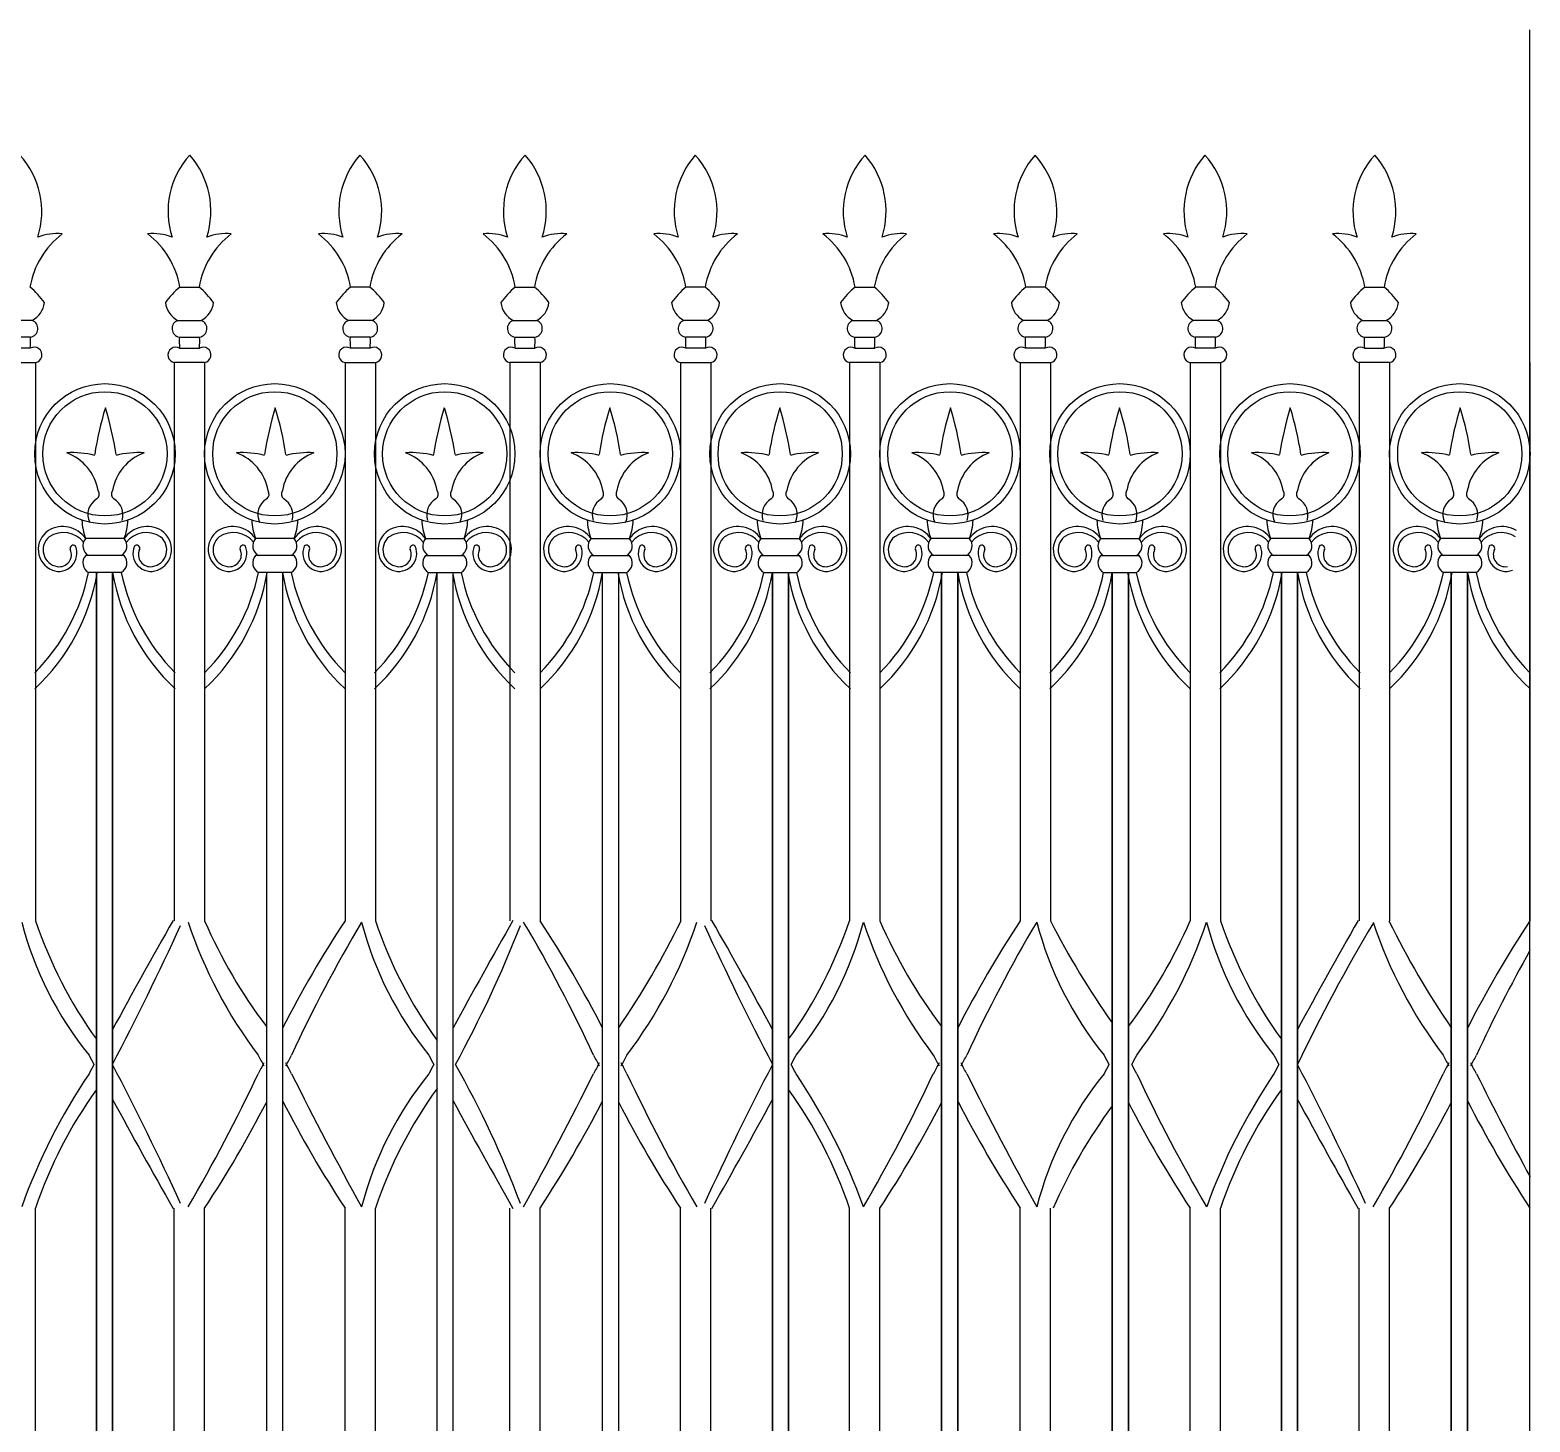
# Model space of a CAD drawing. Extents: x 2810 to 4263, y 1706 to 2808.
# Drawn here: x 3521 to 4263, y 2119 to 2808 of the extents above; entities that cross this region are included whole.
import ezdxf

# ---------------------------------------------------------------- set-up
doc = ezdxf.new("R2010")
doc.units = 0
doc.header["$LTSCALE"] = 0.85
doc.header["$MEASUREMENT"] = 0
for name, color, linetype in [('3', 3, 'CONTINUOUS'), ('4', 4, 'CONTINUOUS'), ('7', 7, 'CONTINUOUS')]:
    doc.layers.add(name, color=color, linetype=linetype)

msp = doc.modelspace()

# ---------------------------------------------------------------- linework, layer by layer
at = {"layer": '3'}
for p, q in [((4263.19, 1706.25), (4263.19, 2807.75)), ((3595.37, 2680.51), (3604.87, 2680.51)), ((3689.32, 2680.51), (3679.82, 2680.51)), ((3761.26, 2680.51), (3770.77, 2680.51)), ((3855.22, 2680.51), (3845.72, 2680.51)), ((3929.35, 2680.51), (3938.86, 2680.51)), ((4023.31, 2680.51), (4013.81, 2680.51)), ((4107.36, 2680.51), (4097.85, 2680.51)), ((4181.49, 2680.51), (4190.99, 2680.51)), ((3522.33, 2664.03), (3510.63, 2664.03)), ((3594.27, 2664.03), (3605.97, 2664.03)), ((3690.42, 2664.03), (3678.72, 2664.03)), ((3760.17, 2664.03), (3771.87, 2664.03)), ((3856.32, 2664.03), (3844.62, 2664.03)), ((3928.26, 2664.03), (3939.96, 2664.03)), ((4024.41, 2664.03), (4012.71, 2664.03)), ((4108.45, 2664.03), (4096.75, 2664.03)), ((4180.39, 2664.03), (4192.09, 2664.03)), ((3521.48, 2655.8), (3511.48, 2655.8)), ((3521.36, 2650.26), (3511.6, 2650.26)), ((3595.12, 2655.8), (3605.12, 2655.8)), ((3595.24, 2650.26), (3605, 2650.26)), ((3689.57, 2655.8), (3679.57, 2655.8)), ((3689.45, 2650.26), (3679.69, 2650.26)), ((3761.02, 2655.8), (3771.02, 2655.8)), ((3761.14, 2650.26), (3770.9, 2650.26)), ((3855.47, 2655.8), (3845.47, 2655.8)), ((3855.35, 2650.26), (3845.59, 2650.26)), ((3929.11, 2655.8), (3939.11, 2655.8)), ((3929.23, 2650.26), (3938.99, 2650.26)), ((4023.56, 2655.8), (4013.56, 2655.8)), ((4023.44, 2650.26), (4013.68, 2650.26)), ((4107.6, 2655.8), (4097.6, 2655.8)), ((4107.48, 2650.26), (4097.72, 2650.26)), ((4181.24, 2655.8), (4191.24, 2655.8)), ((4181.36, 2650.26), (4191.12, 2650.26)), ((3567.81, 2556.04), (3548.79, 2556.04)), ((3651.85, 2556.04), (3632.84, 2556.04)), ((3716.88, 2556.04), (3735.9, 2556.04)), ((3798.74, 2556.04), (3817.75, 2556.04)), ((3882.78, 2556.04), (3901.79, 2556.04)), ((3985.84, 2556.04), (3966.83, 2556.04)), ((4050.87, 2556.04), (4069.88, 2556.04)), ((4153.93, 2556.04), (4134.92, 2556.04)), ((4237.97, 2556.04), (4218.96, 2556.04)), ((3567.81, 2547.67), (3548.79, 2547.67)), ((3566.38, 2547.67), (3550.22, 2547.67)), ((3651.85, 2547.67), (3632.84, 2547.67)), ((3650.42, 2547.67), (3634.26, 2547.67)), ((3716.88, 2547.67), (3735.9, 2547.67)), ((3718.31, 2547.67), (3734.47, 2547.67)), ((3798.74, 2547.67), (3817.75, 2547.67)), ((3800.16, 2547.67), (3816.32, 2547.67)), ((3882.78, 2547.67), (3901.79, 2547.67)), ((3884.21, 2547.67), (3900.37, 2547.67)), ((3985.84, 2547.67), (3966.83, 2547.67)), ((3984.41, 2547.67), (3968.25, 2547.67)), ((4050.87, 2547.67), (4069.88, 2547.67)), ((4052.3, 2547.67), (4068.46, 2547.67)), ((4153.93, 2547.67), (4134.92, 2547.67)), ((4152.5, 2547.67), (4136.34, 2547.67)), ((4237.97, 2547.67), (4218.96, 2547.67)), ((4236.55, 2547.67), (4220.39, 2547.67)), ((3566.38, 2539.31), (3550.22, 2539.31)), ((3554.1, 2539.31), (3554.1, 2127.89)), ((3554.1, 2127.89), (3554.1, 2539.31)), ((3562.1, 2539.31), (3562.1, 2127.89)), ((3562.1, 2127.89), (3562.1, 2539.31)), ((3650.42, 2539.31), (3634.26, 2539.31)), ((3638.14, 2539.31), (3638.14, 2052.4)), ((3646.14, 2539.31), (3646.14, 2052.4)), ((3718.31, 2539.31), (3734.47, 2539.31)), ((3722.59, 2052.4), (3722.59, 2539.31)), ((3730.59, 2052.4), (3730.59, 2539.31)), ((3800.16, 2539.31), (3816.32, 2539.31)), ((3804.45, 2052.4), (3804.45, 2539.31)), ((3812.45, 2052.4), (3812.45, 2539.31)), ((3884.21, 2539.31), (3900.37, 2539.31)), ((3888.49, 2127.89), (3888.49, 2539.31)), ((3888.49, 2539.31), (3888.49, 2127.89)), ((3896.49, 2127.89), (3896.49, 2539.31)), ((3896.49, 2539.31), (3896.49, 2127.89)), ((3984.41, 2539.31), (3968.25, 2539.31)), ((3972.13, 2539.31), (3972.13, 2127.89)), ((3972.13, 2127.89), (3972.13, 2539.31)), ((3980.13, 2539.31), (3980.13, 2127.89)), ((3980.13, 2127.89), (3980.13, 2539.31)), ((4052.3, 2539.31), (4068.46, 2539.31)), ((4056.58, 2127.89), (4056.58, 2539.31)), ((4056.58, 2539.31), (4056.58, 2127.89)), ((4064.58, 2127.89), (4064.58, 2539.31)), ((4064.58, 2539.31), (4064.58, 2127.89)), ((4152.5, 2539.31), (4136.34, 2539.31)), ((4140.22, 2539.31), (4140.22, 2127.89)), ((4140.22, 2127.89), (4140.22, 2539.31)), ((4148.22, 2539.31), (4148.22, 2127.89)), ((4148.22, 2127.89), (4148.22, 2539.31)), ((4236.55, 2539.31), (4220.39, 2539.31)), ((4224.26, 2539.31), (4224.26, 2127.89)), ((4224.26, 2127.89), (4224.26, 2539.31)), ((4232.26, 2539.31), (4232.26, 2127.89)), ((4232.26, 2127.89), (4232.26, 2539.31)), ((3554.1, 2463.82), (3554.1, 2052.4)), ((3554.1, 2052.4), (3554.1, 2463.82)), ((3562.1, 2463.82), (3562.1, 2052.4)), ((3562.1, 2052.4), (3562.1, 2463.82)), ((3888.49, 2052.4), (3888.49, 2463.82)), ((3888.49, 2463.82), (3888.49, 2052.4)), ((3896.49, 2052.4), (3896.49, 2463.82)), ((3896.49, 2463.82), (3896.49, 2052.4)), ((3972.13, 2463.82), (3972.13, 2052.4)), ((3972.13, 2052.4), (3972.13, 2463.82)), ((3980.13, 2463.82), (3980.13, 2052.4)), ((3980.13, 2052.4), (3980.13, 2463.82)), ((4056.58, 2052.4), (4056.58, 2463.82)), ((4056.58, 2463.82), (4056.58, 2052.4)), ((4064.58, 2052.4), (4064.58, 2463.82)), ((4064.58, 2463.82), (4064.58, 2052.4)), ((4140.22, 2463.82), (4140.22, 2052.4)), ((4140.22, 2052.4), (4140.22, 2463.82)), ((4148.22, 2463.82), (4148.22, 2052.4)), ((4148.22, 2052.4), (4148.22, 2463.82)), ((4224.26, 2463.82), (4224.26, 2052.4)), ((4224.26, 2052.4), (4224.26, 2463.82)), ((4232.26, 2463.82), (4232.26, 2052.4)), ((4232.26, 2052.4), (4232.26, 2463.82))]:
    msp.add_line(p, q, dxfattribs=at)
for centre, radius in [((3558.3, 2598.01), 34.73), ((3558.3, 2598.01), 30.73), ((3642.34, 2598.01), 34.73), ((3642.34, 2598.01), 30.73), ((3726.39, 2598.01), 34.73), ((3726.39, 2598.01), 30.73), ((3808.24, 2598.01), 34.73), ((3808.24, 2598.01), 30.73), ((3892.29, 2598.01), 34.73), ((3892.29, 2598.01), 30.73), ((3976.33, 2598.01), 34.73), ((3976.33, 2598.01), 30.73), ((4060.38, 2598.01), 34.73), ((4060.38, 2598.01), 30.73), ((4144.42, 2598.01), 34.73), ((4144.42, 2598.01), 30.73), ((4228.47, 2598.01), 34.73), ((4228.47, 2598.01), 30.73)]:
    msp.add_circle(centre, radius, dxfattribs=at)
for centre, radius, start, end in [((3706.31, 2574.78), 154.78, 162.73146, 171.50341), ((3410.71, 2574.78), 154.78, 8.49659, 17.26854), ((3790.35, 2574.78), 154.78, 162.73146, 171.50341), ((3494.75, 2574.78), 154.78, 8.49659, 17.26854), ((3873.98, 2574.78), 154.78, 162.73146, 171.50341), ((3578.38, 2574.78), 154.78, 8.49659, 17.26854), ((3955.84, 2574.78), 154.78, 162.73146, 171.50341), ((3660.24, 2574.78), 154.78, 8.49659, 17.26854), ((4039.88, 2574.78), 154.78, 162.73146, 171.50341), ((3744.28, 2574.78), 154.78, 8.49659, 17.26854), ((4124.34, 2574.78), 154.78, 162.73146, 171.50341), ((3828.74, 2574.78), 154.78, 8.49659, 17.26854), ((4207.97, 2574.78), 154.78, 162.73146, 171.50341), ((3912.37, 2574.78), 154.78, 8.49659, 17.26854), ((4292.43, 2574.78), 154.78, 162.73146, 171.50341), ((3996.83, 2574.78), 154.78, 8.49659, 17.26854), ((4376.47, 2574.78), 154.78, 162.73146, 171.50341), ((4080.87, 2574.78), 154.78, 8.49659, 17.26854), ((3542.01, 2552.81), 45.79, 75.82215, 93.30386), ((3530.72, 2575.42), 24.67, 10.32179, 69.45627), ((3586.3, 2575.42), 24.67, 110.54373, 169.67821), ((3575, 2552.81), 45.79, 86.69614, 104.17785), ((3626.06, 2552.81), 45.79, 75.82215, 93.30386), ((3614.76, 2575.42), 24.67, 10.32179, 69.45627), ((3670.34, 2575.42), 24.67, 110.54373, 169.67821), ((3659.04, 2552.81), 45.79, 86.69614, 104.17785), ((3709.69, 2552.81), 45.79, 75.82215, 93.30386), ((3698.39, 2575.42), 24.67, 10.32179, 69.45627), ((3753.97, 2575.42), 24.67, 110.54373, 169.67821), ((3742.68, 2552.81), 45.79, 86.69614, 104.17785), ((3791.54, 2552.81), 45.79, 75.82215, 93.30386), ((3780.25, 2575.42), 24.67, 10.32179, 69.45627), ((3835.83, 2575.42), 24.67, 110.54373, 169.67821), ((3824.53, 2552.81), 45.79, 86.69614, 104.17785), ((3875.59, 2552.81), 45.79, 75.82215, 93.30386), ((3864.29, 2575.42), 24.67, 10.32179, 69.45627), ((3919.87, 2575.42), 24.67, 110.54373, 169.67821), ((3908.57, 2552.81), 45.79, 86.69614, 104.17785), ((3960.04, 2552.81), 45.79, 75.82215, 93.30386), ((3948.75, 2575.42), 24.67, 10.32179, 69.45627), ((4004.33, 2575.42), 24.67, 110.54373, 169.67821), ((3993.03, 2552.81), 45.79, 86.69614, 104.17785), ((4043.68, 2552.81), 45.79, 75.82215, 93.30386), ((4032.38, 2575.42), 24.67, 10.32179, 69.45627), ((4087.96, 2575.42), 24.67, 110.54373, 169.67821), ((4076.67, 2552.81), 45.79, 86.69614, 104.17785), ((4128.14, 2552.81), 45.79, 75.82215, 93.30386), ((4116.84, 2575.42), 24.67, 10.32179, 69.45627), ((4172.42, 2575.42), 24.67, 110.54373, 169.67821), ((4161.12, 2552.81), 45.79, 86.69614, 104.17785), ((4212.18, 2552.81), 45.79, 75.82215, 93.30386), ((4200.88, 2575.42), 24.67, 10.32179, 69.45627), ((4256.46, 2575.42), 24.67, 110.54373, 169.67821), ((4245.17, 2552.81), 45.79, 86.69614, 104.17785), ((3558.67, 2568), 8.81, 119.52722, 206.41156), ((3552.2, 2578.14), 3.26, 310.63563, 31.40803), ((3564.81, 2578.14), 3.26, 148.59197, 229.36437), ((3558.21, 2567.85), 9.01, 342.07559, 60.24723), ((3642.71, 2568), 8.81, 119.52722, 206.41156), ((3636.25, 2578.14), 3.26, 310.63563, 31.40803), ((3648.85, 2578.14), 3.26, 148.59197, 229.36437), ((3642.26, 2567.85), 9.01, 342.07559, 60.24723), ((3726.47, 2567.85), 9.01, 119.75277, 197.92441), ((3719.88, 2578.14), 3.26, 310.63563, 31.40803), ((3732.49, 2578.14), 3.26, 148.59197, 229.36437), ((3726.02, 2568), 8.81, 333.58844, 60.47278), ((3808.33, 2567.85), 9.01, 119.75277, 197.92441), ((3801.73, 2578.14), 3.26, 310.63563, 31.40803), ((3814.34, 2578.14), 3.26, 148.59197, 229.36437), ((3807.87, 2568), 8.81, 333.58844, 60.47278), ((3892.37, 2567.85), 9.01, 119.75277, 197.92441), ((3885.78, 2578.14), 3.26, 310.63563, 31.40803), ((3898.38, 2578.14), 3.26, 148.59197, 229.36437), ((3891.92, 2568), 8.81, 333.58844, 60.47278), ((3976.7, 2568), 8.81, 119.52722, 206.41156), ((3970.24, 2578.14), 3.26, 310.63563, 31.40803), ((3982.84, 2578.14), 3.26, 148.59197, 229.36437), ((3976.25, 2567.85), 9.01, 342.07559, 60.24723), ((4060.46, 2567.85), 9.01, 119.75277, 197.92441), ((4053.87, 2578.14), 3.26, 310.63563, 31.40803), ((4066.47, 2578.14), 3.26, 148.59197, 229.36437), ((4060.01, 2568), 8.81, 333.58844, 60.47278), ((4144.79, 2568), 8.81, 119.52722, 206.41156), ((4138.33, 2578.14), 3.26, 310.63563, 31.40803), ((4150.93, 2578.14), 3.26, 148.59197, 229.36437), ((4144.34, 2567.85), 9.01, 342.07559, 60.24723), ((4228.84, 2568), 8.81, 119.52722, 206.41156), ((4222.37, 2578.14), 3.26, 310.63563, 31.40803), ((4234.98, 2578.14), 3.26, 148.59197, 229.36437), ((4228.38, 2567.85), 9.01, 342.07559, 60.24723), ((3536.4, 2550.73), 11.08, 123.29439, 248.2613), ((3537.49, 2548.37), 13.66, 34.16392, 121.66085), ((3579.11, 2548.37), 13.66, 58.33915, 145.83608), ((3580.19, 2550.73), 11.08, 291.7387, 56.70561), ((3580.19, 2550.73), 11.08, 291.7387, 56.70561), ((3620.45, 2550.73), 11.08, 123.29439, 248.2613), ((3621.53, 2548.37), 13.66, 34.16392, 121.66085), ((3663.15, 2548.37), 13.66, 58.33915, 145.83608), ((3664.24, 2550.73), 11.08, 291.7387, 56.70561), ((3704.49, 2550.73), 11.08, 123.29439, 248.2613), ((3705.58, 2548.37), 13.66, 34.16392, 121.66085), ((3747.2, 2548.37), 13.66, 58.33915, 145.83608), ((3748.28, 2550.73), 11.08, 291.7387, 56.70561), ((3786.35, 2550.73), 11.08, 123.29439, 248.2613), ((3787.43, 2548.37), 13.66, 34.16392, 121.66085), ((3829.05, 2548.37), 13.66, 58.33915, 145.83608), ((3830.14, 2550.73), 11.08, 291.7387, 56.70561), ((3870.39, 2550.73), 11.08, 123.29439, 248.2613), ((3870.39, 2550.73), 11.08, 123.29439, 248.2613), ((3871.48, 2548.37), 13.66, 34.16392, 121.66085), ((3913.1, 2548.37), 13.66, 58.33915, 145.83608), ((3914.18, 2550.73), 11.08, 291.7387, 56.70561), ((3954.44, 2550.73), 11.08, 123.29439, 248.2613), ((3955.52, 2548.37), 13.66, 34.16392, 121.66085), ((3997.14, 2548.37), 13.66, 58.33915, 145.83608), ((3998.23, 2550.73), 11.08, 291.7387, 56.70561), ((4038.48, 2550.73), 11.08, 123.29439, 248.2613), ((4039.57, 2548.37), 13.66, 34.16392, 121.66085), ((4081.19, 2548.37), 13.66, 58.33915, 145.83608), ((4082.27, 2550.73), 11.08, 291.7387, 56.70561), ((4122.53, 2550.73), 11.08, 123.29439, 248.2613), ((4123.61, 2548.37), 13.66, 34.16392, 121.66085), ((4165.23, 2548.37), 13.66, 58.33915, 145.83608), ((4166.32, 2550.73), 11.08, 291.7387, 56.70561), ((4166.32, 2550.73), 11.08, 291.7387, 56.70561), ((4206.57, 2550.73), 11.08, 123.29439, 248.2613), ((4207.66, 2548.37), 13.66, 34.16392, 121.66085), ((4249.28, 2548.37), 13.66, 58.33915, 145.83608), ((3536.02, 2550.48), 8.31, 129.27171, 261.16197), ((3537.8, 2546.51), 12.57, 37.01524, 124.07144), ((3542.6, 2551.23), 1.56, 43.44894, 201.39741), ((3552.75, 2552.41), 5.37, 137.5079, 241.84757), ((3563.85, 2552.41), 5.37, 298.15243, 42.4921), ((3578.8, 2546.51), 12.57, 55.92856, 142.98476), ((3574, 2551.23), 1.56, 338.60259, 136.55106), ((3574, 2551.23), 1.56, 338.60259, 136.55106), ((3580.58, 2550.48), 8.31, 278.83803, 50.72829), ((3580.58, 2550.48), 8.31, 278.83803, 50.72829), ((3620.07, 2550.48), 8.31, 129.27171, 261.16197), ((3621.85, 2546.51), 12.57, 37.01524, 124.07144), ((3626.65, 2551.23), 1.56, 43.44894, 201.39741), ((3636.8, 2552.41), 5.37, 137.5079, 241.84757), ((3647.89, 2552.41), 5.37, 298.15243, 42.4921), ((3662.84, 2546.51), 12.57, 55.92856, 142.98476), ((3658.04, 2551.23), 1.56, 338.60259, 136.55106), ((3664.62, 2550.48), 8.31, 278.83803, 50.72829), ((3704.11, 2550.48), 8.31, 129.27171, 261.16197), ((3705.89, 2546.51), 12.57, 37.01524, 124.07144), ((3710.69, 2551.23), 1.56, 43.44894, 201.39741), ((3720.84, 2552.41), 5.37, 137.5079, 241.84757), ((3731.94, 2552.41), 5.37, 298.15243, 42.4921), ((3746.89, 2546.51), 12.57, 55.92856, 142.98476), ((3742.09, 2551.23), 1.56, 338.60259, 136.55106), ((3748.67, 2550.48), 8.31, 278.83803, 50.72829), ((3785.97, 2550.48), 8.31, 129.27171, 261.16197), ((3787.75, 2546.51), 12.57, 37.01524, 124.07144), ((3792.55, 2551.23), 1.56, 43.44894, 201.39741), ((3802.7, 2552.41), 5.37, 137.5079, 241.84757), ((3813.79, 2552.41), 5.37, 298.15243, 42.4921), ((3828.74, 2546.51), 12.57, 55.92856, 142.98476), ((3823.94, 2551.23), 1.56, 338.60259, 136.55106), ((3830.52, 2550.48), 8.31, 278.83803, 50.72829), ((3870.01, 2550.48), 8.31, 129.27171, 261.16197), ((3870.01, 2550.48), 8.31, 129.27171, 261.16197), ((3871.79, 2546.51), 12.57, 37.01524, 124.07144), ((3876.59, 2551.23), 1.56, 43.44894, 201.39741), ((3876.59, 2551.23), 1.56, 43.44894, 201.39741), ((3886.74, 2552.41), 5.37, 137.5079, 241.84757), ((3897.83, 2552.41), 5.37, 298.15243, 42.4921), ((3912.78, 2546.51), 12.57, 55.92856, 142.98476), ((3907.98, 2551.23), 1.56, 338.60259, 136.55106), ((3914.56, 2550.48), 8.31, 278.83803, 50.72829), ((3954.06, 2550.48), 8.31, 129.27171, 261.16197), ((3955.84, 2546.51), 12.57, 37.01524, 124.07144), ((3960.64, 2551.23), 1.56, 43.44894, 201.39741), ((3970.79, 2552.41), 5.37, 137.5079, 241.84757), ((3981.88, 2552.41), 5.37, 298.15243, 42.4921), ((3996.83, 2546.51), 12.57, 55.92856, 142.98476), ((3992.03, 2551.23), 1.56, 338.60259, 136.55106), ((3998.61, 2550.48), 8.31, 278.83803, 50.72829), ((4038.1, 2550.48), 8.31, 129.27171, 261.16197), ((4039.88, 2546.51), 12.57, 37.01524, 124.07144), ((4044.68, 2551.23), 1.56, 43.44894, 201.39741), ((4054.83, 2552.41), 5.37, 137.5079, 241.84757), ((4065.92, 2552.41), 5.37, 298.15243, 42.4921), ((4080.87, 2546.51), 12.57, 55.92856, 142.98476), ((4076.07, 2551.23), 1.56, 338.60259, 136.55106), ((4082.65, 2550.48), 8.31, 278.83803, 50.72829), ((4122.15, 2550.48), 8.31, 129.27171, 261.16197), ((4123.93, 2546.51), 12.57, 37.01524, 124.07144), ((4128.73, 2551.23), 1.56, 43.44894, 201.39741), ((4138.88, 2552.41), 5.37, 137.5079, 241.84757), ((4149.97, 2552.41), 5.37, 298.15243, 42.4921), ((4164.92, 2546.51), 12.57, 55.92856, 142.98476), ((4160.12, 2551.23), 1.56, 338.60259, 136.55106), ((4160.12, 2551.23), 1.56, 338.60259, 136.55106), ((4166.7, 2550.48), 8.31, 278.83803, 50.72829), ((4166.7, 2550.48), 8.31, 278.83803, 50.72829), ((4206.19, 2550.48), 8.31, 129.27171, 261.16197), ((4207.97, 2546.51), 12.57, 37.01524, 124.07144), ((4212.77, 2551.23), 1.56, 43.44894, 201.39741), ((4222.92, 2552.41), 5.37, 137.5079, 241.84757), ((4234.01, 2552.41), 5.37, 298.15243, 42.4921), ((4248.96, 2546.51), 12.57, 55.92856, 142.98476), ((4244.16, 2551.23), 1.56, 338.60259, 136.55106), ((3535.51, 2548.78), 8.94, 248.93884, 23.18808), ((3535.81, 2548.1), 5.93, 259.6816, 25.61809), ((3552.75, 2544.05), 5.37, 137.5079, 241.84757), ((3563.85, 2544.05), 5.37, 298.15243, 42.4921), ((3581.09, 2548.78), 8.94, 156.81192, 291.06116), ((3581.09, 2548.78), 8.94, 156.81192, 291.06116), ((3580.79, 2548.1), 5.93, 154.38191, 280.3184), ((3580.79, 2548.1), 5.93, 154.38191, 280.3184), ((3619.56, 2548.78), 8.94, 248.93884, 23.18808), ((3619.85, 2548.1), 5.93, 259.6816, 25.61809), ((3636.8, 2544.05), 5.37, 137.5079, 241.84757), ((3647.89, 2544.05), 5.37, 298.15243, 42.4921), ((3665.13, 2548.78), 8.94, 156.81192, 291.06116), ((3664.84, 2548.1), 5.93, 154.38191, 280.3184), ((3703.6, 2548.78), 8.94, 248.93884, 23.18808), ((3703.9, 2548.1), 5.93, 259.6816, 25.61809), ((3720.84, 2544.05), 5.37, 137.5079, 241.84757), ((3731.94, 2544.05), 5.37, 298.15243, 42.4921), ((3749.18, 2548.78), 8.94, 156.81192, 291.06116), ((3748.88, 2548.1), 5.93, 154.38191, 280.3184), ((3785.46, 2548.78), 8.94, 248.93884, 23.18808), ((3785.75, 2548.1), 5.93, 259.6816, 25.61809), ((3802.7, 2544.05), 5.37, 137.5079, 241.84757), ((3813.79, 2544.05), 5.37, 298.15243, 42.4921), ((3831.03, 2548.78), 8.94, 156.81192, 291.06116), ((3830.73, 2548.1), 5.93, 154.38191, 280.3184), ((3869.5, 2548.78), 8.94, 248.93884, 23.18808), ((3869.5, 2548.78), 8.94, 248.93884, 23.18808), ((3869.8, 2548.1), 5.93, 259.6816, 25.61809), ((3869.8, 2548.1), 5.93, 259.6816, 25.61809), ((3886.74, 2544.05), 5.37, 137.5079, 241.84757), ((3897.83, 2544.05), 5.37, 298.15243, 42.4921), ((3915.07, 2548.78), 8.94, 156.81192, 291.06116), ((3914.78, 2548.1), 5.93, 154.38191, 280.3184), ((3953.55, 2548.78), 8.94, 248.93884, 23.18808), ((3953.84, 2548.1), 5.93, 259.6816, 25.61809), ((3970.79, 2544.05), 5.37, 137.5079, 241.84757), ((3981.88, 2544.05), 5.37, 298.15243, 42.4921), ((3999.12, 2548.78), 8.94, 156.81192, 291.06116), ((3998.82, 2548.1), 5.93, 154.38191, 280.3184), ((4037.59, 2548.78), 8.94, 248.93884, 23.18808), ((4037.89, 2548.1), 5.93, 259.6816, 25.61809), ((4054.83, 2544.05), 5.37, 137.5079, 241.84757), ((4065.92, 2544.05), 5.37, 298.15243, 42.4921), ((4083.16, 2548.78), 8.94, 156.81192, 291.06116), ((4082.87, 2548.1), 5.93, 154.38191, 280.3184), ((4121.64, 2548.78), 8.94, 248.93884, 23.18808), ((4121.93, 2548.1), 5.93, 259.6816, 25.61809), ((4138.88, 2544.05), 5.37, 137.5079, 241.84757), ((4149.97, 2544.05), 5.37, 298.15243, 42.4921), ((4167.21, 2548.78), 8.94, 156.81192, 291.06116), ((4167.21, 2548.78), 8.94, 156.81192, 291.06116), ((4166.91, 2548.1), 5.93, 154.38191, 280.3184), ((4166.91, 2548.1), 5.93, 154.38191, 280.3184), ((4205.68, 2548.78), 8.94, 248.93884, 23.18808), ((4205.98, 2548.1), 5.93, 259.6816, 25.61809), ((4222.92, 2544.05), 5.37, 137.5079, 241.84757), ((4234.01, 2544.05), 5.37, 298.15243, 42.4921), ((4251.25, 2548.78), 8.94, 156.81192, 291.06116), ((4250.96, 2548.1), 5.93, 154.38191, 280.3184), ((3454.01, 2556.23), 101.91, 313.04805, 350.44113), ((3452.89, 2559.52), 99.4, 315.32065, 348.26782), ((3662.59, 2556.23), 101.91, 189.55887, 226.95195), ((3663.7, 2559.52), 99.4, 191.73218, 224.67935), ((3538.06, 2556.23), 101.91, 313.04805, 350.44113), ((3536.94, 2559.52), 99.4, 315.32065, 348.26782), ((3746.63, 2556.23), 101.91, 189.55887, 226.95195), ((3747.75, 2559.52), 99.4, 191.73218, 224.67935), ((3622.1, 2556.23), 101.91, 313.04805, 350.44113), ((3620.98, 2559.52), 99.4, 315.32065, 348.26782), ((3830.68, 2556.23), 101.91, 189.55887, 226.95195), ((3831.79, 2559.52), 99.4, 191.73218, 224.67935), ((3703.95, 2556.23), 101.91, 313.04805, 350.44113), ((3702.84, 2559.52), 99.4, 315.32065, 348.26782), ((3912.53, 2556.23), 101.91, 189.55887, 226.95195), ((3913.65, 2559.52), 99.4, 191.73218, 224.67935), ((3788, 2556.23), 101.91, 313.04805, 350.44113), ((3786.88, 2559.52), 99.4, 315.32065, 348.26782), ((3996.57, 2556.23), 101.91, 189.55887, 226.95195), ((3997.69, 2559.52), 99.4, 191.73218, 224.67935), ((3872.05, 2556.23), 101.91, 313.04805, 350.44113), ((3870.93, 2559.52), 99.4, 315.32065, 348.26782), ((4080.62, 2556.23), 101.91, 189.55887, 226.95195), ((4081.74, 2559.52), 99.4, 191.73218, 224.67935), ((3956.09, 2556.23), 101.91, 313.04805, 350.44113), ((3954.97, 2559.52), 99.4, 315.32065, 348.26782), ((4164.66, 2556.23), 101.91, 189.55887, 226.95195), ((4165.78, 2559.52), 99.4, 191.73218, 224.67935), ((4040.14, 2556.23), 101.91, 313.04805, 350.44113), ((4039.02, 2559.52), 99.4, 315.32065, 348.26782), ((4248.71, 2556.23), 101.91, 189.55887, 226.95195), ((4249.83, 2559.52), 99.4, 191.73218, 224.67935), ((4123.06, 2559.52), 99.4, 315.32065, 348.26782), ((4124.18, 2556.23), 101.91, 313.04805, 350.44113), ((4332.76, 2556.23), 101.91, 189.55887, 226.95195), ((4333.87, 2559.52), 99.4, 191.73218, 224.67935), ((3686.42, 2410.63), 174.99, 194.67196, 219.00271), ((2192.63, 3008.74), 1543.87, 332.49999, 335.34159), ((3817.59, 2438.98), 229.91, 198.42742, 217.03778), ((4299.64, 2001.28), 714.67, 149.28566, 155.24915), ((3854.51, 2410.63), 174.99, 194.67196, 219.00271), ((3207.49, 2582.74), 597.56, 331.30832, 338.59138), ((3150.95, 2001.28), 714.67, 24.75085, 30.71434), ((3632.99, 2438.98), 229.91, 322.96222, 341.57258), ((5257.95, 3008.74), 1543.87, 204.65841, 207.50001), ((3764.17, 2410.63), 174.99, 320.99729, 345.32804), ((4151.58, 2438.98), 229.91, 198.42742, 217.03778), ((4633.63, 2001.28), 714.67, 149.28566, 155.24915), ((4188.5, 2410.63), 174.99, 194.67196, 219.00271), ((3885.13, 2438.98), 229.91, 322.96222, 341.57258), ((4272.54, 2410.63), 174.99, 194.67196, 219.00271), ((4916.59, 1929.32), 851.35, 149.1475, 154.49874), ((4403.72, 2438.98), 229.91, 198.42742, 217.03778), ((4885.76, 2001.28), 714.67, 150.59018, 155.24915), ((5702.95, 3432.29), 2431.94, 207.7353, 207.8588), ((5786.59, 3432.29), 2431.94, 207.7353, 207.87881), ((1498.1, 3432.29), 2431.94, 332.12119, 332.2647), ((5871.04, 3432.29), 2431.94, 207.7353, 207.8588), ((5952.49, 3432.29), 2431.94, 207.7353, 207.87881), ((1664, 3432.29), 2431.94, 332.12119, 332.2647), ((1747.64, 3432.29), 2431.94, 332.1412, 332.2647), ((6120.58, 3432.29), 2431.94, 207.7353, 207.87881), ((1832.09, 3432.29), 2431.94, 332.12119, 332.2647), ((6205.03, 3432.29), 2431.94, 207.7353, 207.8588), ((1916.13, 3432.29), 2431.94, 332.1412, 332.2647), ((6289.07, 3432.29), 2431.94, 207.7353, 207.8588), ((6372.71, 3432.29), 2431.94, 207.7353, 207.87881), ((2084.22, 3432.29), 2431.94, 332.12119, 332.2647), ((5702.95, 1159.43), 2431.94, 152.1412, 152.2647), ((2192.63, 1582.97), 1543.87, 24.65841, 27.50001), ((5786.59, 1159.43), 2431.94, 152.12119, 152.2647), ((1498.1, 1159.43), 2431.94, 27.7353, 27.87881), ((5871.04, 1159.43), 2431.94, 152.1412, 152.2647), ((3311.37, 2057.52), 483.17, 20.54495, 29.55535), ((5952.49, 1159.43), 2431.94, 152.12119, 152.2647), ((1664, 1159.43), 2431.94, 27.7353, 27.87881), ((5257.95, 1582.97), 1543.87, 152.49999, 155.34159), ((1747.64, 1159.43), 2431.94, 27.7353, 27.8588), ((6120.58, 1159.43), 2431.94, 152.12119, 152.2647), ((1832.09, 1159.43), 2431.94, 27.7353, 27.87881), ((6205.03, 1159.43), 2431.94, 152.1412, 152.2647), ((1916.13, 1159.43), 2431.94, 27.7353, 27.8588), ((6289.07, 1159.43), 2431.94, 152.1412, 152.2647), ((2778.76, 1582.97), 1543.87, 24.65841, 27.50001), ((6372.71, 1159.43), 2431.94, 152.12119, 152.2647), ((2084.22, 1159.43), 2431.94, 27.7353, 27.87881), ((3794.06, 2126.62), 294.02, 145.95754, 160.36779), ((2875.42, 2648.07), 838.39, 329.72598, 334.80883), ((5175.14, 3050.72), 1703.23, 206.48193, 208.98326), ((3854.51, 2181.08), 174.99, 140.99729, 165.32804), ((2275.44, 3050.72), 1703.23, 331.01674, 333.51807), ((4575.17, 2648.07), 838.39, 205.19117, 210.27402), ((3656.52, 2126.62), 294.02, 19.63221, 34.04246), ((3209.4, 2648.07), 838.39, 329.72598, 334.80883), ((5509.13, 3050.72), 1703.23, 206.48193, 208.98326), ((4188.5, 2181.08), 174.99, 140.99729, 165.32804), ((4827.31, 2648.07), 838.39, 205.19117, 210.27402), ((4380.19, 2126.62), 294.02, 145.95754, 160.36779), ((3461.54, 2648.07), 838.39, 329.72598, 334.80883), ((5761.27, 3050.72), 1703.23, 206.48193, 208.41225)]:
    msp.add_arc(centre, radius, start, end, dxfattribs=at)
at = {"layer": '4'}
for p, q in [((3523.98, 2643.17), (3523.98, 2366.98)), ((3592.62, 2643.17), (3592.62, 2366.98)), ((3607.62, 2643.17), (3607.62, 2366.98)), ((3677.07, 2643.17), (3677.07, 2366.98)), ((3692.07, 2643.17), (3692.07, 2366.98)), ((3758.52, 2643.17), (3758.52, 2366.98)), ((3773.52, 2643.17), (3773.52, 2366.98)), ((3842.97, 2643.17), (3842.97, 2366.98)), ((3857.97, 2643.17), (3857.97, 2366.98)), ((3926.61, 2643.17), (3926.61, 2366.98)), ((3941.61, 2643.17), (3941.61, 2366.98)), ((4011.06, 2643.17), (4011.06, 2366.98)), ((4026.06, 2643.17), (4026.06, 2366.98)), ((4095.1, 2643.17), (4095.1, 2366.98)), ((4110.1, 2643.17), (4110.1, 2366.98)), ((4178.74, 2643.17), (4178.74, 2366.98)), ((4193.74, 2643.17), (4193.74, 2366.98)), ((4263.19, 2643.17), (4263.19, 2366.98)), ((3523.98, 1948.55), (3523.98, 2224.73)), ((3592.62, 1948.55), (3592.62, 2224.73)), ((3607.62, 1948.55), (3607.62, 2224.73)), ((3677.07, 1948.55), (3677.07, 2224.73)), ((3692.07, 1948.55), (3692.07, 2224.73)), ((3758.52, 1948.55), (3758.52, 2224.73)), ((3773.52, 1948.55), (3773.52, 2224.73)), ((3842.97, 1948.55), (3842.97, 2224.73)), ((3857.97, 1948.55), (3857.97, 2224.73)), ((3926.61, 1948.55), (3926.61, 2224.73)), ((3941.61, 1948.55), (3941.61, 2224.73)), ((4011.06, 1948.55), (4011.06, 2224.73)), ((4026.06, 1948.55), (4026.06, 2224.73)), ((4095.1, 1948.55), (4095.1, 2224.73)), ((4110.1, 1948.55), (4110.1, 2224.73)), ((4178.74, 1948.55), (4178.74, 2224.73)), ((4193.74, 1948.55), (4193.74, 2224.73)), ((4263.19, 1948.55), (4263.19, 2224.73))]:
    msp.add_line(p, q, dxfattribs=at)
for centre, radius, start, end in [((3485.81, 2717.98), 41.29, 341.98964, 42.4537), ((3630.79, 2717.98), 41.29, 137.5463, 198.01036), ((3568.26, 2718.05), 42.44, 342.40626, 40.94066), ((3716.42, 2718.05), 42.44, 139.05934, 197.59374), ((3653.9, 2717.98), 41.29, 341.98964, 42.4537), ((3796.68, 2717.98), 41.29, 137.5463, 198.01036), ((3734.16, 2718.05), 42.44, 342.40626, 40.94066), ((3882.32, 2718.05), 42.44, 139.05934, 197.59374), ((3819.8, 2717.98), 41.29, 341.98964, 42.4537), ((3964.77, 2717.98), 41.29, 137.5463, 198.01036), ((3902.25, 2718.05), 42.44, 342.40626, 40.94066), ((4050.41, 2718.05), 42.44, 139.05934, 197.59374), ((3987.89, 2717.98), 41.29, 341.98964, 42.4537), ((4134.46, 2718.05), 42.44, 139.05934, 197.59374), ((4071.94, 2717.98), 41.29, 341.98964, 42.4537), ((4216.91, 2717.98), 41.29, 137.5463, 198.01036), ((4154.39, 2718.05), 42.44, 342.40626, 40.94066), ((3562.54, 2673.53), 41.9, 127.27812, 170.41295), ((3534.42, 2681.85), 25.17, 83.73244, 111.78859), ((3582.18, 2681.85), 25.17, 68.21141, 96.26756), ((3554.06, 2673.53), 41.9, 9.58705, 52.72188), ((3646.18, 2673.53), 41.9, 127.27812, 170.41295), ((3618.06, 2681.85), 25.17, 83.73244, 111.78859), ((3666.63, 2681.85), 25.17, 68.21141, 96.26756), ((3638.51, 2673.53), 41.9, 9.58705, 52.72188), ((3730.63, 2673.53), 41.9, 127.27812, 170.41295), ((3702.51, 2681.85), 25.17, 83.73244, 111.78859), ((3748.08, 2681.85), 25.17, 68.21141, 96.26756), ((3719.95, 2673.53), 41.9, 9.58705, 52.72188), ((3812.08, 2673.53), 41.9, 127.27812, 170.41295), ((3783.96, 2681.85), 25.17, 83.73244, 111.78859), ((3832.53, 2681.85), 25.17, 68.21141, 96.26756), ((3804.4, 2673.53), 41.9, 9.58705, 52.72188), ((3896.53, 2673.53), 41.9, 127.27812, 170.41295), ((3868.41, 2681.85), 25.17, 83.73244, 111.78859), ((3916.17, 2681.85), 25.17, 68.21141, 96.26756), ((3888.04, 2673.53), 41.9, 9.58705, 52.72188), ((3980.17, 2673.53), 41.9, 127.27812, 170.41295), ((3952.05, 2681.85), 25.17, 83.73244, 111.78859), ((4000.62, 2681.85), 25.17, 68.21141, 96.26756), ((3972.5, 2673.53), 41.9, 9.58705, 52.72188), ((4064.62, 2673.53), 41.9, 127.27812, 170.41295), ((4036.5, 2681.85), 25.17, 83.73244, 111.78859), ((4084.66, 2681.85), 25.17, 68.21141, 96.26756), ((4056.54, 2673.53), 41.9, 9.58705, 52.72188), ((4148.67, 2673.53), 41.9, 127.27812, 170.41295), ((4120.54, 2681.85), 25.17, 83.73244, 111.78859), ((4168.3, 2681.85), 25.17, 68.21141, 96.26756), ((4140.18, 2673.53), 41.9, 9.58705, 52.72188), ((4232.31, 2673.53), 41.9, 127.27812, 170.41295), ((4204.18, 2681.85), 25.17, 83.73244, 111.78859), ((3497.9, 2651.66), 37.1, 34.76518, 51.02749), ((3618.7, 2651.66), 37.1, 128.97251, 145.23482), ((3581.54, 2651.66), 37.1, 34.76518, 51.02749), ((3703.15, 2651.66), 37.1, 128.97251, 145.23482), ((3665.99, 2651.66), 37.1, 34.76518, 51.02749), ((3784.6, 2651.66), 37.1, 128.97251, 145.23482), ((3747.44, 2651.66), 37.1, 34.76518, 51.02749), ((3869.05, 2651.66), 37.1, 128.97251, 145.23482), ((3831.89, 2651.66), 37.1, 34.76518, 51.02749), ((3952.69, 2651.66), 37.1, 128.97251, 145.23482), ((3915.53, 2651.66), 37.1, 34.76518, 51.02749), ((4037.14, 2651.66), 37.1, 128.97251, 145.23482), ((3999.98, 2651.66), 37.1, 34.76518, 51.02749), ((4121.18, 2651.66), 37.1, 128.97251, 145.23482), ((4084.02, 2651.66), 37.1, 34.76518, 51.02749), ((4204.82, 2651.66), 37.1, 128.97251, 145.23482), ((4167.66, 2651.66), 37.1, 34.76518, 51.02749), ((3516.95, 2674.21), 11.51, 297.87267, 353.07787), ((3599.65, 2674.21), 11.51, 186.92213, 242.12733), ((3600.59, 2674.21), 11.51, 297.87267, 353.07787), ((3684.1, 2674.21), 11.51, 186.92213, 242.12733), ((3685.04, 2674.21), 11.51, 297.87267, 353.07787), ((3765.55, 2674.21), 11.51, 186.92213, 242.12733), ((3766.49, 2674.21), 11.51, 297.87267, 353.07787), ((3850, 2674.21), 11.51, 186.92213, 242.12733), ((3850.94, 2674.21), 11.51, 297.87267, 353.07787), ((3933.64, 2674.21), 11.51, 186.92213, 242.12733), ((3934.58, 2674.21), 11.51, 297.87267, 353.07787), ((4018.09, 2674.21), 11.51, 186.92213, 242.12733), ((4019.03, 2674.21), 11.51, 297.87267, 353.07787), ((4102.13, 2674.21), 11.51, 186.92213, 242.12733), ((4103.07, 2674.21), 11.51, 297.87267, 353.07787), ((4185.77, 2674.21), 11.51, 186.92213, 242.12733), ((4186.71, 2674.21), 11.51, 297.87267, 353.07787), ((3520.84, 2660.02), 4.28, 278.53973, 69.63495), ((3595.76, 2660.02), 4.28, 110.36505, 261.46027), ((3604.48, 2660.02), 4.28, 278.53973, 69.63495), ((3680.21, 2660.02), 4.28, 110.36505, 261.46027), ((3688.93, 2660.02), 4.28, 278.53973, 69.63495), ((3761.65, 2660.02), 4.28, 110.36505, 261.46027), ((3770.38, 2660.02), 4.28, 278.53973, 69.63495), ((3846.1, 2660.02), 4.28, 110.36505, 261.46027), ((3854.83, 2660.02), 4.28, 278.53973, 69.63495), ((3929.74, 2660.02), 4.28, 110.36505, 261.46027), ((3938.47, 2660.02), 4.28, 278.53973, 69.63495), ((4014.19, 2660.02), 4.28, 110.36505, 261.46027), ((4022.92, 2660.02), 4.28, 278.53973, 69.63495), ((4098.24, 2660.02), 4.28, 110.36505, 261.46027), ((4106.97, 2660.02), 4.28, 278.53973, 69.63495), ((4181.88, 2660.02), 4.28, 110.36505, 261.46027), ((4190.61, 2660.02), 4.28, 278.53973, 69.63495), ((3487.79, 2653.75), 33.75, 354.0571, 3.4698), ((3523.28, 2646.94), 3.84, 280.53577, 120.02028), ((3593.32, 2646.94), 3.84, 59.97972, 259.46423), ((3628.81, 2653.75), 33.75, 176.5302, 185.9429), ((3571.43, 2653.75), 33.75, 354.0571, 3.4698), ((3606.92, 2646.94), 3.84, 280.53577, 120.02028), ((3677.77, 2646.94), 3.84, 59.97972, 259.46423), ((3713.26, 2653.75), 33.75, 176.5302, 185.9429), ((3655.88, 2653.75), 33.75, 354.0571, 3.4698), ((3691.37, 2646.94), 3.84, 280.53577, 120.02028), ((3759.22, 2646.94), 3.84, 59.97972, 259.46423), ((3794.7, 2653.75), 33.75, 176.5302, 185.9429), ((3737.33, 2653.75), 33.75, 354.0571, 3.4698), ((3772.82, 2646.94), 3.84, 280.53577, 120.02028), ((3843.67, 2646.94), 3.84, 59.97972, 259.46423), ((3879.15, 2653.75), 33.75, 176.5302, 185.9429), ((3821.78, 2653.75), 33.75, 354.0571, 3.4698), ((3857.27, 2646.94), 3.84, 280.53577, 120.02028), ((3927.31, 2646.94), 3.84, 59.97972, 259.46423), ((3962.79, 2653.75), 33.75, 176.5302, 185.9429), ((3905.42, 2653.75), 33.75, 354.0571, 3.4698), ((3940.91, 2646.94), 3.84, 280.53577, 120.02028), ((4011.76, 2646.94), 3.84, 59.97972, 259.46423), ((4047.24, 2653.75), 33.75, 176.5302, 185.9429), ((3989.87, 2653.75), 33.75, 354.0571, 3.4698), ((4025.36, 2646.94), 3.84, 280.53577, 120.02028), ((4095.8, 2646.94), 3.84, 59.97972, 259.46423), ((4131.29, 2653.75), 33.75, 176.5302, 185.9429), ((4073.92, 2653.75), 33.75, 354.0571, 3.4698), ((4109.4, 2646.94), 3.84, 280.53577, 120.02028), ((4179.44, 2646.94), 3.84, 59.97972, 259.46423), ((4214.93, 2653.75), 33.75, 176.5302, 185.9429), ((4157.56, 2653.75), 33.75, 354.0571, 3.4698), ((4193.04, 2646.94), 3.84, 280.53577, 120.02028), ((3574.75, 2566.14), 27.85, 181.92205, 201.27863), ((3541.85, 2566.14), 27.85, 338.72137, 358.07795), ((3658.79, 2566.14), 27.85, 181.92205, 201.27863), ((3625.9, 2566.14), 27.85, 338.72137, 358.07795), ((3742.84, 2566.14), 27.85, 181.92205, 201.27863), ((3709.94, 2566.14), 27.85, 338.72137, 358.07795), ((3824.69, 2566.14), 27.85, 181.92205, 201.27863), ((3791.79, 2566.14), 27.85, 338.72137, 358.07795), ((3908.74, 2566.14), 27.85, 181.92205, 201.27863), ((3875.84, 2566.14), 27.85, 338.72137, 358.07795), ((3992.78, 2566.14), 27.85, 181.92205, 201.27863), ((3959.88, 2566.14), 27.85, 338.72137, 358.07795), ((4076.83, 2566.14), 27.85, 181.92205, 201.27863), ((4043.93, 2566.14), 27.85, 338.72137, 358.07795), ((4160.87, 2566.14), 27.85, 181.92205, 201.27863), ((4127.97, 2566.14), 27.85, 338.72137, 358.07795), ((4244.92, 2566.14), 27.85, 181.92205, 201.27863), ((4212.02, 2566.14), 27.85, 338.72137, 358.07795)]:
    msp.add_arc(centre, radius, start, end, dxfattribs=at)
at = {"layer": '7'}
for p, q in [((3508.98, 2643.17), (3523.98, 2643.17)), ((3607.62, 2643.17), (3592.62, 2643.17)), ((3677.07, 2643.17), (3692.07, 2643.17)), ((3773.52, 2643.17), (3758.52, 2643.17)), ((3842.97, 2643.17), (3857.97, 2643.17)), ((3941.61, 2643.17), (3926.61, 2643.17)), ((4011.06, 2643.17), (4026.06, 2643.17)), ((4095.1, 2643.17), (4110.1, 2643.17)), ((4193.74, 2643.17), (4178.74, 2643.17))]:
    msp.add_line(p, q, dxfattribs=at)
for centre, radius, start, end in [((3735.25, 2438.31), 222.98, 198.6549, 215.66896), ((5702.95, 1159.43), 2431.94, 150.22623, 151.67967), ((3840.87, 2467.94), 254.16, 203.40446, 217.09552), ((4164.99, 2047.18), 583.39, 146.75783, 152.79505), ((3905.62, 2439.4), 225.5, 198.7332, 215.74081), ((5871.04, 1159.43), 2431.94, 150.22623, 151.65951), ((3285.6, 2047.18), 583.39, 27.20495, 33.24217), ((3462.16, 2553.45), 424.29, 325.62422, 333.92867), ((1747.64, 1159.43), 2431.94, 28.32033, 29.77377), ((3715.34, 2438.31), 222.98, 324.33104, 341.3451), ((4174.85, 2467.94), 254.16, 203.40446, 217.09552), ((4498.98, 2047.18), 583.39, 146.75783, 152.79505), ((4372.44, 2541.41), 387.82, 206.72905, 215.46793), ((3861.86, 2467.94), 254.16, 322.90448, 336.59554), ((4321.37, 2438.31), 222.98, 198.6549, 215.66896), ((6289.07, 1159.43), 2431.94, 150.22623, 151.67967), ((4574.55, 2553.45), 424.29, 206.07133, 214.37578), ((4751.11, 2047.18), 583.39, 146.75783, 152.79505), ((3735.25, 2153.4), 222.98, 144.33104, 161.3451), ((5702.95, 3432.29), 2431.94, 208.32033, 209.77377), ((3905.62, 2152.31), 225.5, 144.25919, 161.2668), ((5871.04, 3432.29), 2431.94, 208.34049, 209.77377), ((1747.64, 3432.29), 2431.94, 330.22623, 331.67967), ((3715.34, 2153.4), 222.98, 18.6549, 35.66896), ((4321.37, 2153.4), 222.98, 144.33104, 161.3451), ((6289.07, 3432.29), 2431.94, 208.32033, 209.77377), ((3130.22, 2538.21), 571.12, 326.70944, 332.79058), ((4164.99, 2544.53), 583.39, 207.20495, 213.24217), ((3285.6, 2544.53), 583.39, 326.75783, 332.79505), ((4320.37, 2538.21), 571.12, 207.20942, 213.29056), ((3464.21, 2538.21), 571.12, 326.70944, 332.79058), ((4498.98, 2544.53), 583.39, 207.20495, 213.24217), ((4260.61, 2123.77), 254.16, 143.39392, 156.59554), ((4572.5, 2538.21), 571.12, 207.20942, 213.29056), ((3716.34, 2538.21), 571.12, 326.70944, 332.79058), ((4751.11, 2544.53), 583.39, 207.20495, 213.24217)]:
    msp.add_arc(centre, radius, start, end, dxfattribs=at)

doc.saveas('drawing.dxf')
